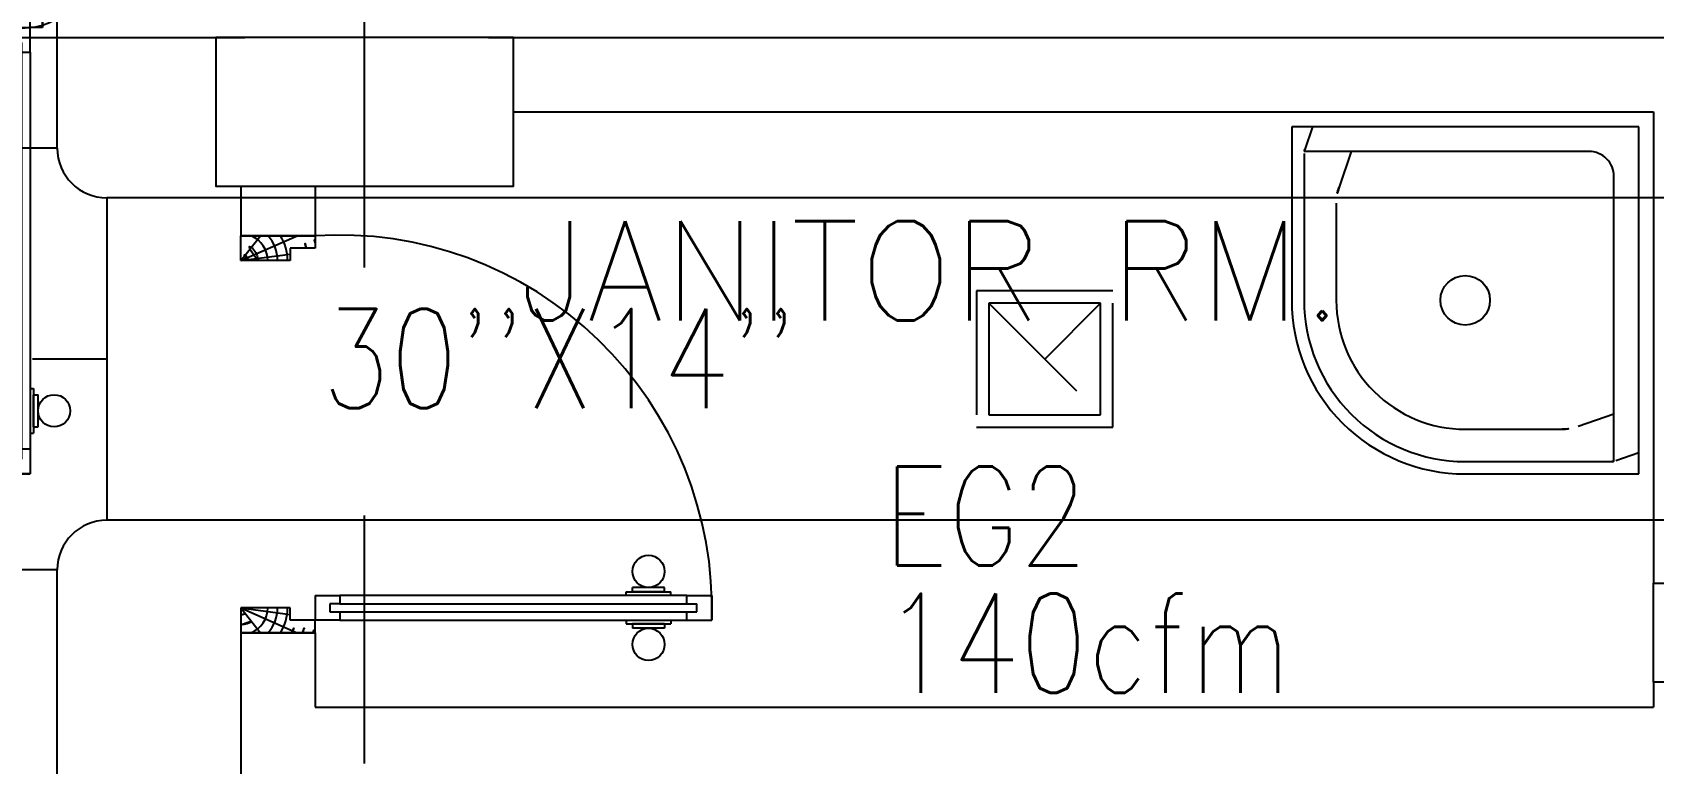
# Model space of a CAD drawing. Extents: x 417866230.2 to 417866327.8, y 43498045.5 to 43498135.4.
# Drawn here: x 417866290.367 to 417866293.637, y 43498089.238 to 43498090.712 of the extents above; entities that cross this region are included whole.
import ezdxf
from ezdxf.enums import TextEntityAlignment as Align

# ---------------------------------------------------------------- set-up
doc = ezdxf.new("R2010")
doc.units = 0
doc.header["$MEASUREMENT"] = 0
doc.linetypes.add('CENTERX2', pattern=[4, 2.5, -0.5, 0.5, -0.5])
doc.linetypes.add('HIDDEN', pattern=[0.375, 0.25, -0.125])
doc.layers.get('0').update_dxf_attribs({"linetype": 'CONTINUOUS'})
for name, color, linetype in [('AXES', 11, 'CENTERX2'), ('COL', 9, 'CONTINUOUS'), ('DOOR', 9, 'CONTINUOUS'), ('EXDUCT', 10, 'CONTINUOUS'), ('FIX', 9, 'CONTINUOUS'), ('HAT', 12, 'CONTINUOUS'), ('M-EGU.', 2, 'CONTINUOUS'), ('RM-NAME', 9, 'CONTINUOUS'), ('SCD', 2, 'CONTINUOUS'), ('WALL', 4, 'CONTINUOUS')]:
    doc.layers.add(name, color=color, linetype=linetype)
doc.styles.add('ROMANS', font='ROMANS.shx', dxfattribs={"width": 0.6})

# ---------------------------------------------------------------- blocks, each defined once
blk = doc.blocks.new('A$C272A55A0')
at = {"layer": 'DOOR', "color": 0, "linetype": 'ByBlock'}
for p, q in [((-0.0001203324354719371, 900.3541752648598), (-0.0001203324500238523, 1050.354175264831)), ((49.99987966756453, 1050.354175264918), (-0.0001203324354719371, 1050.354175264918)), ((49.99987966756453, 950.354175264918), (49.99987966756453, 1050.354175264918)), ((1749.999879667535, 950.354175264918), (1749.999879667535, 1050.354175264918)), ((1749.999879667535, 1050.354175264918), (1799.999879667535, 1050.354175264918)), ((1799.999879667535, 1050.354175264918), (1799.999879667535, 900.354175264918)), ((24.99987966756453, 950.354175264918), (49.99987966756453, 950.354175264918)), ((24.99987966756453, 900.354175264918), (24.99987966756453, 950.354175264918)), ((1774.999879667535, 950.354175264918), (1749.999879667535, 950.354175264918)), ((1774.999879667535, 900.354175264918), (1774.999879667535, 950.354175264918)), ((-0.0001203324354719371, 900.354175264918), (24.99987966756453, 900.354175264918)), ((74.99987966756453, 900.354175264918), (24.99987966756453, 900.354175264918)), ((24.99987966756453, 850.354175264918), (24.99987966756453, 900.354175264918)), ((74.99987966756453, 900.354175264918), (74.99987966756453, 850.354175264918)), ((1724.999879667535, 900.354175264918), (1774.999879667535, 900.354175264918)), ((1724.999879667535, 900.354175264918), (1724.999879667535, 850.354175264918)), ((1799.999879667535, 900.354175264918), (1774.999879667535, 900.354175264918)), ((1774.999879667535, 850.354175264918), (1774.999879667535, 900.354175264918)), ((41.99987966756453, 850.354175264918), (24.99987966756453, 850.354175264918)), ((57.99987966756453, 870.354175264918), (41.99987966756453, 870.354175264918)), ((41.99987966756453, 870.354175264918), (41.99987966756453, 850.354175264918)), ((57.99987966756453, 850.354175264918), (57.99987966756453, 870.354175264918)), ((74.99987966756453, 850.354175264918), (57.99987966756453, 850.354175264918)), ((1724.999879667535, 850.354175264918), (1741.999879667535, 850.354175264918)), ((1741.999879667535, 870.354175264918), (1757.999879667535, 870.354175264918)), ((1741.999879667535, 850.354175264918), (1741.999879667535, 870.354175264918)), ((1757.999879667535, 870.354175264918), (1757.999879667535, 850.354175264918)), ((1757.999879667535, 850.354175264918), (1774.999879667535, 850.354175264918)), ((1724.999879667535, 172.7117180435162), (1717.799879667495, 172.7117180435162)), ((1717.799879667495, 172.7117180435162), (1717.799879667495, 82.71171804351616)), ((1774.999879667535, 172.7117180435162), (1782.199879667576, 172.7117180435162)), ((1782.199879667576, 172.7117180435162), (1782.199879667576, 82.71171804351616)), ((1717.799879667495, 160.1117180435103), (1708.799879667495, 160.1117180435103)), ((1708.799879667495, 95.31171804352198), (1708.799879667495, 160.1117180435103)), ((1717.799879667495, 95.31171804352198), (1717.799879667495, 160.1117180435103)), ((1782.199879667576, 160.1117180435103), (1791.199879667576, 160.1117180435103)), ((1782.199879667576, 95.31171804352198), (1782.199879667576, 160.1117180435103)), ((1791.199879667576, 95.31171804352198), (1791.199879667576, 160.1117180435103)), ((1717.799879667495, 95.31171804352198), (1708.799879667495, 95.31171804352198)), ((1724.999879667535, 82.71171804351616), (1717.799879667495, 82.71171804351616)), ((1774.999879667535, 82.71171804351616), (1782.199879667576, 82.71171804351616)), ((1782.199879667576, 95.31171804352198), (1791.199879667576, 95.31171804352198)), ((24.99987966756453, 50.35417526491801), (41.99987966753542, 50.35417526491801)), ((24.99987966756453, 50.35417526491801), (24.99987966756453, 0.3541752649180125)), ((41.99987966753542, 50.35417526491801), (41.99987966753542, 30.35417526491801)), ((57.99987966756453, 50.35417526491801), (74.99987966756453, 50.35417526491801)), ((57.99987966756453, 50.35417526491801), (57.99987966756453, 30.35417526491801)), ((74.99987966756453, 50.35417526491801), (74.99987966704066, 0.3541752648889087)), ((1741.999879667535, 50.35417526491801), (1724.999879667535, 50.35417526491801)), ((1724.999879667535, 50.35417526491801), (1724.999879668059, 0.3541752648889087)), ((1741.999879667535, 50.35417526491801), (1741.999879667535, 30.35417526491801)), ((1774.999879667535, 50.35417526491801), (1757.999879667565, 50.35417526491801)), ((1757.999879667565, 50.35417526491801), (1757.999879667565, 30.35417526491801)), ((1774.999879667535, 50.35417526491801), (1774.999879667535, 0.3541752649180125)), ((24.99987966756453, 0.3541752649180125), (74.99987966756453, 0.3541752649180125)), ((74.99987966756453, 0.3541752649180125), (24.99987966756453, 0.3541752649180125)), ((41.99987966756453, 30.35417526491801), (57.99987966756453, 30.35417526491801)), ((1774.999879667535, 0.3541752649180125), (1724.999879667535, 0.3541752649180125)), ((1724.999879667535, 0.3541752649180125), (1774.999879667535, 0.3541752649180125)), ((1757.999879667535, 30.35417526491801), (1741.999879667535, 30.35417526491801))]:
    blk.add_line(p, q, dxfattribs=at)
at = {"layer": 'DOOR', "color": 9, "linetype": 'ByBlock'}
for p, q in [((49.99987966756453, 1050.354175264918), (-0.0001203324354719371, 1010.208440949064)), ((49.99987966756453, 1050.354175264918), (-0.0001203324354719371, 936.6442452724732)), ((49.99987966756453, 1050.354175264918), (36.64259362407029, 950.354175264918)), ((1749.999879667535, 1050.354175264918), (1799.999879667535, 1010.208440949064)), ((1749.999879667535, 1050.354175264918), (1799.999879667535, 936.6442452724732)), ((1749.999879667535, 1050.354175264918), (1763.35716571103, 950.354175264918))]:
    blk.add_line(p, q, dxfattribs=at)
at = {"layer": 'DOOR', "linetype": 'ByBlock'}
for p, q in [((24.99987966756453, 850.354175264918), (24.99987966756453, 50.35417526491801)), ((41.99987966756453, 850.354175264918), (41.99987966753542, 50.35417526491801)), ((57.99987966756453, 850.354175264918), (57.99987966756453, 50.35417526491801)), ((74.99987966756453, 50.35417526491801), (74.99987966756453, 850.354175264918)), ((1724.999879667535, 50.35417526491801), (1724.999879667535, 850.354175264918)), ((1741.999879667535, 850.354175264918), (1741.999879667535, 50.35417526491801)), ((1757.999879667535, 850.354175264918), (1757.999879667565, 50.35417526491801)), ((1774.999879667535, 850.354175264918), (1774.999879667535, 50.35417526491801))]:
    blk.add_line(p, q, dxfattribs=at)
at = {"layer": 'DOOR', "color": 0, "linetype": 'ByBlock'}
for centre in [(1676.468935452576, 127.7117180435162), (1823.530823882553, 127.7117180435162)]:
    blk.add_circle(centre, 32.39999999998526, dxfattribs=at)
at = {"layer": 'DOOR', "color": 9, "linetype": 'ByBlock'}
for centre, radius, start, end in [((49.99987966756453, 1050.354175264918), 34.40195781277725, 180, 270), ((49.99987966756453, 1050.354175264918), 14.40195781277725, 180, 270), ((1749.999879667535, 1050.354175264918), 14.40195781277725, 270, 0), ((1749.999879667535, 1050.354175264918), 34.40195781277725, 270, 0), ((49.99987966756453, 1050.354175264918), 54.40195781277725, 203.2073828919769, 270), ((1749.999879667535, 1050.354175264918), 54.40195781277725, 270, 336.7926171080232), ((49.99987966756453, 1050.354175264918), 74.40195781277725, 227.7764264168309, 270), ((1749.999879667535, 1050.354175264918), 74.40195781277725, 270, 312.2235735831691), ((49.99987966756453, 1050.354175264918), 94.40195781277725, 238.0181880330829, 270), ((1749.999879667535, 1050.354175264918), 94.40195781277725, 270, 301.9818119669171), ((49.99987966756453, 1050.354175264918), 114.4019578127773, 244.083841882062, 257.3774258712915), ((49.99987966756453, 1050.354175264918), 134.4019578127773, 248.1598493930308, 259.2800236451595), ((1749.999879667535, 1050.354175264918), 114.4019578127773, 282.6225741287084, 295.916158117938), ((1749.999879667535, 1050.354175264918), 134.4019578127773, 280.7199763548405, 291.8401506069692), ((49.99987966756453, 1050.354175264918), 154.4019578127773, 251.1052885492919, 256.2857707775486), ((1749.999879667535, 1050.354175264918), 154.4019578127773, 283.7142292224514, 288.8947114507081)]:
    blk.add_arc(centre, radius, start, end, dxfattribs=at)
at = {"layer": 'DOOR', "linetype": 'HIDDEN', "ltscale": 0.5}
for centre, radius, start, end in [((49.99987966756453, 851.395841931575), 851.4087845464003, 268.3173765331032, 3.296482377102192), ((1749.999879667521, 851.3958419315459), 851.4087845463584, 176.7035176228957, 271.6826234668978)]:
    blk.add_arc(centre, radius, start, end, dxfattribs=at)
at = {"layer": 'WALL', "linetype": 'ByBlock'}
blk.add_line((1799.999879667565, 900.3541752650344), (1799.99987966755, 1050.354175265005), dxfattribs=at)
blk = doc.blocks.new('RM1')
at = {"layer": 'RM-NAME', "style": 'ROMANS'}
for tag, p in [('ROOMNAME1', (0, 323.8095238059759)), ('ROOMNAME2', (0, 0))]:
    blk.add_attdef(tag, text='', height=200, dxfattribs=at).set_placement(p, align=Align.MIDDLE)
blk = doc.blocks.new('A$C09EF76E8')
at = {"layer": 'DOOR', "color": 0, "linetype": 'ByBlock'}
for p, q in [((776.5810479944921, 949.9998118262956), (726.5810479944921, 949.9998118262956)), ((726.5810479944921, 949.9998118262956), (776.5810479944921, 949.9998118262956)), ((726.5810479944921, 899.9998118262956), (726.581047995016, 949.9998118263247)), ((776.5810479944921, 899.9998118262956), (776.5810479944921, 949.9998118262956)), ((759.5810479944921, 919.9998118262956), (743.5810479944921, 919.9998118262956)), ((743.5810479944921, 899.9998118262956), (743.5810479944921, 919.9998118262956)), ((759.5810479945212, 899.9998118262956), (759.5810479945212, 919.9998118262956)), ((743.5810479944921, 899.9998118262956), (726.5810479944921, 899.9998118262956)), ((776.5810479944921, 899.9998118262956), (759.5810479945212, 899.9998118262956)), ((719.3810479944514, 855.0422690476917), (710.3810479944514, 855.0422690476917)), ((710.3810479944514, 855.0422690476917), (710.3810479944514, 790.2422690477033)), ((726.5810479944921, 867.6422690476975), (719.3810479944514, 867.6422690476975)), ((719.3810479944514, 777.6422690476975), (719.3810479944514, 867.6422690476975)), ((719.3810479944514, 855.0422690476917), (719.3810479944514, 790.2422690477033)), ((776.5810479944921, 867.6422690476975), (783.7810479945329, 867.6422690476975)), ((783.7810479945329, 777.6422690476975), (783.7810479945329, 867.6422690476975)), ((783.7810479945329, 855.0422690476917), (792.7810479945329, 855.0422690476917)), ((783.7810479945329, 855.0422690476917), (783.7810479945329, 790.2422690477033)), ((792.7810479945329, 855.0422690476917), (792.7810479945329, 790.2422690477033)), ((719.3810479944514, 790.2422690477033), (710.3810479944514, 790.2422690477033)), ((783.7810479945329, 790.2422690477033), (792.7810479945329, 790.2422690477033)), ((726.5810479944921, 777.6422690476975), (719.3810479944514, 777.6422690476975)), ((776.5810479944921, 777.6422690476975), (783.7810479945329, 777.6422690476975)), ((726.5810479944921, 149.9998118262956), (726.5810479944921, 199.9998118262956)), ((726.5810479944921, 199.9998118262956), (743.5810479944921, 199.9998118262956)), ((743.5810479944921, 199.9998118262956), (743.5810479944921, 179.9998118262956)), ((759.5810479944921, 179.9998118262956), (759.5810479944921, 199.9998118262956)), ((759.5810479944921, 199.9998118262956), (776.5810479944921, 199.9998118262956)), ((776.5810479944921, 199.9998118262956), (776.5810479944921, 149.9998118262956)), ((743.5810479944921, 179.9998118262956), (759.5810479944921, 179.9998118262956)), ((1.58104799449211, -0.0001881737043731846), (1.58104799449211, 149.9998118262956)), ((1.58104799449211, 149.9998118262956), (26.58104799449211, 149.9998118262956)), ((1.58104799449211, 149.9998118262956), (1.58104799449211, -0.0001881737043731846)), ((26.58104799449211, 149.9998118262956), (26.58104799449211, 99.99981182629563)), ((726.5810479944921, 149.9998118262956), (776.5810479944921, 149.9998118262956)), ((776.5810479944921, 149.9998118262956), (776.5810479944921, 99.99981182629563)), ((801.5810479944921, 149.9998118262956), (776.5810479944921, 149.9998118262956)), ((801.5810479944921, 149.9998118262956), (801.5810479944921, -0.0001881737043731846)), ((26.58104799449211, 99.99981182629563), (51.58104799449211, 99.99981182629563)), ((51.58104799449211, 99.99981182629563), (51.58104799449211, -0.0001881737043731846)), ((776.5810479944921, 99.99981182629563), (751.5810479944921, 99.99981182629563)), ((751.5810479944921, 99.99981182629563), (751.5810479944921, -0.0001881737043731846)), ((51.58104799449211, -0.0001881737043731846), (1.58104799449211, -0.0001881737043731846)), ((751.5810479944921, -0.0001881737043731846), (801.5810479944921, -0.0001881737043731846))]:
    blk.add_line(p, q, dxfattribs=at)
at = {"layer": 'DOOR', "linetype": 'ByBlock'}
for p, q in [((726.5810479944921, 899.9998118262956), (726.5810479944921, 199.9998118262956)), ((743.5810479944921, 199.9998118262956), (743.5810479944921, 899.9998118262956)), ((759.5810479944921, 199.9998118262956), (759.5810479945212, 899.9998118262956)), ((776.5810479944921, 199.9998118262956), (776.5810479944921, 899.9998118262956)), ((801.5810479944921, -0.0001881737043731846), (801.5810479944921, 149.9998118262956))]:
    blk.add_line(p, q, dxfattribs=at)
at = {"layer": 'DOOR', "color": 9, "linetype": 'ByBlock'}
for p, q in [((51.58104799449211, -0.0001881737043731846), (1.58104799449211, 113.7097418187404)), ((51.58104799449211, -0.0001881737043731846), (38.22376195099787, 99.99981182629563)), ((751.5810479944921, -0.0001881737043731846), (801.5810479944921, 113.7097418187404)), ((751.5810479944921, -0.0001881737043731846), (764.9383340379864, 99.99981182629563)), ((51.58104799449211, -0.0001881737043731846), (1.58104799449211, 40.14554614215012)), ((751.5810479944921, -0.0001881737043731846), (801.5810479944921, 40.14554614215012))]:
    blk.add_line(p, q, dxfattribs=at)
at = {"layer": 'DOOR', "color": 0, "linetype": 'ByBlock'}
for centre in [(678.0501037795339, 822.6422690476975), (825.1119922095104, 822.6422690476975)]:
    blk.add_circle(centre, 32.39999999998526, dxfattribs=at)
at = {"layer": 'DOOR', "linetype": 'HIDDEN', "ltscale": 0.5}
blk.add_arc((751.5810479944912, 198.8279368262956), 751.587776504524, 88.09382376498787, 183.7249371334104, dxfattribs=at)
at = {"layer": 'DOOR', "color": 9, "linetype": 'ByBlock'}
for centre, radius, start, end in [((51.58104799449211, -0.0001881737043731846), 154.4019578127773, 103.7142292224513, 108.894711450708), ((51.58104799449211, -0.0001881737043731846), 134.4019578127773, 100.7199763548406, 111.8401506069695), ((751.5810479944921, -0.0001881737043731846), 134.4019578127773, 68.15984939303054, 79.28002364515936), ((751.5810479944921, -0.0001881737043731846), 154.4019578127773, 71.10528854929191, 76.28577077754866), ((751.5810479944921, -0.0001881737043731846), 114.4019578127773, 64.08384188206205, 77.37742587129131), ((51.58104799449211, -0.0001881737043731846), 94.40195781277725, 89.99999999999999, 121.9818119669171), ((51.58104799449211, -0.0001881737043731846), 74.40195781277725, 89.99999999999999, 132.223573583169), ((751.5810479944921, -0.0001881737043731846), 94.40195781277725, 58.01818803308286, 89.99999999999999), ((751.5810479944921, -0.0001881737043731846), 74.40195781277725, 47.77642641683099, 89.99999999999999), ((51.58104799449211, -0.0001881737043731846), 54.40195781277725, 89.99999999999999, 156.7926171080232), ((51.58104799449211, -0.0001881737043731846), 34.40195781277725, 89.99999999999999, 180), ((751.5810479944921, -0.0001881737043731846), 54.40195781277725, 23.20738289197682, 89.99999999999999), ((751.5810479944921, -0.0001881737043731846), 34.40195781277725, 0, 89.99999999999999), ((51.58104799449211, -0.0001881737043731846), 14.40195781277725, 89.99999999999999, 180), ((751.5810479944921, -0.0001881737043731846), 14.40195781277725, 0, 89.99999999999999)]:
    blk.add_arc(centre, radius, start, end, dxfattribs=at)
blk = doc.blocks.new('JAN-001')
for p, q in [((730, -30), (30, -30)), ((30, -30), (30, -730)), ((687.7798144562548, -30), (703.6374106247822, -76.04362748662243)), ((730, -380), (730, -30)), ((704.6473216947197, -80), (130, -80)), ((609.8119087273953, -80), (634.5496424991434, -151.8277213358815)), ((705, -380), (705, -84.1844394212676)), ((80, -130), (80, -704.6473216946979)), ((640, -380), (640, -184.3909690744549)), ((80, -609.8119087274026), (151.8277213358524, -634.5496424991434)), ((184.3909690744331, -640), (380, -640)), ((30, -687.7798144562621), (76.04362748660787, -703.6374106247895)), ((84.18443942125305, -705), (380, -705)), ((30, -730), (380, -730))]:
    blk.add_line(p, q)
blk.add_circle((380, -380), 50)
for centre, radius, start, end in [((130, -130), 50, 89.99999999999984, 180), ((680, -84.1844394212676), 25, 3.562221243239139e-13, 19.00389783511448), ((540, -184.3909690744549), 100, 3.053332494204976e-13, 19.00389783511378), ((380, -380), 350, 270, 0), ((380, -380), 325, 270, 0), ((380, -380), 260, 270, 0), ((184.3909690744331, -540), 100, 250.996102164883, 270), ((84.18443942125305, -680), 25, 250.9961021648826, 269.9999999999998)]:
    blk.add_arc(centre, radius, start, end)

msp = doc.modelspace()

# ---------------------------------------------------------------- hatches: boundary and pattern name
at = {"layer": 'HAT'}
h = msp.add_hatch(dxfattribs=at)
h.set_pattern_fill('ANSI31', color=256, scale=300, style=0)
h.set_pattern_definition([(45, (0, 0), (-26.51650429449553, 26.51650429449553), [])])
h.paths.add_polyline_path([(417866291.0368633, 43498090.40208099), (417866291.0368633, 43498090.70208099), (417866290.7368633, 43498090.70208099), (417866290.7368633, 43498090.40208099)])
h.paths.add_polyline_path([(417866291.3368632, 43498090.40208099), (417866291.3368632, 43498090.70208099), (417866291.0368633, 43498090.70208099), (417866291.0368633, 43498090.40208099)])

# ---------------------------------------------------------------- linework, layer by layer
at = {"layer": 'AXES'}
for p, q in [((417866291.0368633, 43498046.23822849), (417866291.0368633, 43498134.71525928)), ((417866231.2954184, 43498090.70208099), (417866300.0368633, 43498090.70208099))]:
    msp.add_line(p, q, dxfattribs=at)
at = {"layer": 'COL'}
for points in [[(417866291.3368632, 43498090.70208099), (417866290.7368633, 43498090.70208099), (417866290.7368633, 43498090.40208099), (417866291.3368632, 43498090.40208099)], [(417866293.6368632, 43498089.40208099), (417866293.6368632, 43498089.60208099), (417866297.3368621, 43498089.60208099), (417866297.3368621, 43498089.40208099)]]:
    msp.add_lwpolyline(points, close=True, dxfattribs=at)
at = {"layer": 'EXDUCT', "linetype": 'Continuous'}
for p, q in [((417866290.416693, 43498090.47872598), (417866290.416693, 43498094.16347814)), ((417866290.416693, 43498090.47872598), (417866290.016693, 43498090.47872598)), ((417866290.516693, 43498090.37872598), (417866290.516693, 43498089.72872597)), ((417866294.2910769, 43498090.37872598), (417866290.516693, 43498090.37872598)), ((417866290.516693, 43498090.05372597), (417866290.366693, 43498090.05372597)), ((417866294.2910769, 43498089.72872597), (417866290.516693, 43498089.72872597)), ((417866290.416693, 43498089.62872597), (417866290.016693, 43498089.62872597)), ((417866290.416693, 43498072.53849602), (417866290.416693, 43498089.62872597))]:
    msp.add_line(p, q, dxfattribs=at)
for centre, start, end in [((417866290.516693, 43498090.47872598), 180, 270), ((417866290.516693, 43498089.62872597), 90, 180)]:
    msp.add_arc(centre, 0.1, start, end, dxfattribs=at)
at = {"layer": 'M-EGU.', "linetype": 'HIDDEN'}
for p, q in [((417866292.5462384, 43498090.19122598), (417866292.2712384, 43498090.19122598)), ((417866292.2712384, 43498090.19122598), (417866292.2712384, 43498089.91622597)), ((417866292.5462384, 43498089.91622597), (417866292.5462384, 43498090.19122598)), ((417866292.2962384, 43498090.16622597), (417866292.5212384, 43498089.94122598)), ((417866292.2712384, 43498089.91622597), (417866292.5462384, 43498089.91622597))]:
    msp.add_line(p, q, dxfattribs=at)
at = {"layer": 'M-EGU.'}
for p, q in [((417866292.5212384, 43498090.16622597), (417866292.2962384, 43498090.16622597)), ((417866292.2962384, 43498090.16622597), (417866292.2962384, 43498089.94122598)), ((417866292.5212384, 43498089.94122598), (417866292.5212384, 43498090.16622597)), ((417866292.2962384, 43498089.94122598), (417866292.5212384, 43498089.94122598))]:
    msp.add_line(p, q, dxfattribs=at)
at = {"layer": 'M-EGU.', "color": 2}
msp.add_line((417866292.4087384, 43498090.05372597), (417866292.5212384, 43498090.16622597), dxfattribs=at)
at = {"layer": 'WALL'}
for p, q in [((417866291.2868633, 43498090.70208099), (417866297.9868633, 43498090.70208099)), ((417866291.3368633, 43498090.55208098), (417866293.6368632, 43498090.55208098)), ((417866293.6368632, 43498090.55208098), (417866293.6368632, 43498089.60208099)), ((417866290.7868633, 43498090.40208098), (417866290.7868633, 43498090.30208098)), ((417866290.9368632, 43498090.40208098), (417866290.9368632, 43498090.30208098)), ((417866290.9368632, 43498090.30208098), (417866290.7868633, 43498090.30208098)), ((417866290.7868633, 43498089.50208098), (417866290.7868633, 43498089.05208098)), ((417866290.9368632, 43498089.50208098), (417866290.7868633, 43498089.50208098)), ((417866290.9368632, 43498089.50208098), (417866290.9368632, 43498089.35208099)), ((417866293.6368632, 43498089.40208098), (417866293.6368632, 43498089.35208099)), ((417866290.9368632, 43498089.35208099), (417866293.6368632, 43498089.35208099))]:
    msp.add_line(p, q, dxfattribs=at)

# ---------------------------------------------------------------- block references
at = {"layer": 'DOOR', "xscale": 0.001000000047497451, "yscale": 0.0009999999892897904, "zscale": 0.001}
msp.add_blockref('A$C272A55A0', (417866288.5868705, 43498089.82172681), dxfattribs=at)
at = {"layer": 'DOOR', "xscale": 0.0009999999892897904, "yscale": 0.0009999999892897904, "zscale": 0.001, "rotation": 270}
msp.add_blockref('A$C09EF76E8', (417866290.7868634, 43498090.30366203), dxfattribs=at)
at = {"layer": 'FIX', "xscale": 0.0009999999892897904, "yscale": 0.0009999999892897904, "zscale": 0.001, "rotation": 270}
msp.add_blockref('JAN-001', (417866293.6368632, 43498090.55208098), dxfattribs=at)
at = {"layer": 'HAT'}
ref = msp.add_blockref('RM1', (417866292.1796382, 43498090.23172032), dxfattribs=dict(at, xscale=0.001000000047497451, yscale=0.0009999999892897904, zscale=0.001))
ref.add_attrib('ROOMNAME2', 'JANITOR RM.', dxfattribs={"layer": 'RM-NAME', "height": 0.2, "style": 'ROMANS'}).set_placement((417866292.1796382, 43498090.23172032), align=Align.MIDDLE)

# ---------------------------------------------------------------- texts
at = {"layer": 'SCD', "style": 'ROMANS', "width": 0.8}
for s, p in [("30''X14''", (417866290.9506038, 43498089.95484117)), ('EG2', (417866292.0834639, 43498089.63722252)), ('140cfm', (417866292.0834639, 43498089.38083935))]:
    msp.add_text(s, height=0.2, dxfattribs=at).set_placement(p)

doc.saveas('drawing.dxf')
